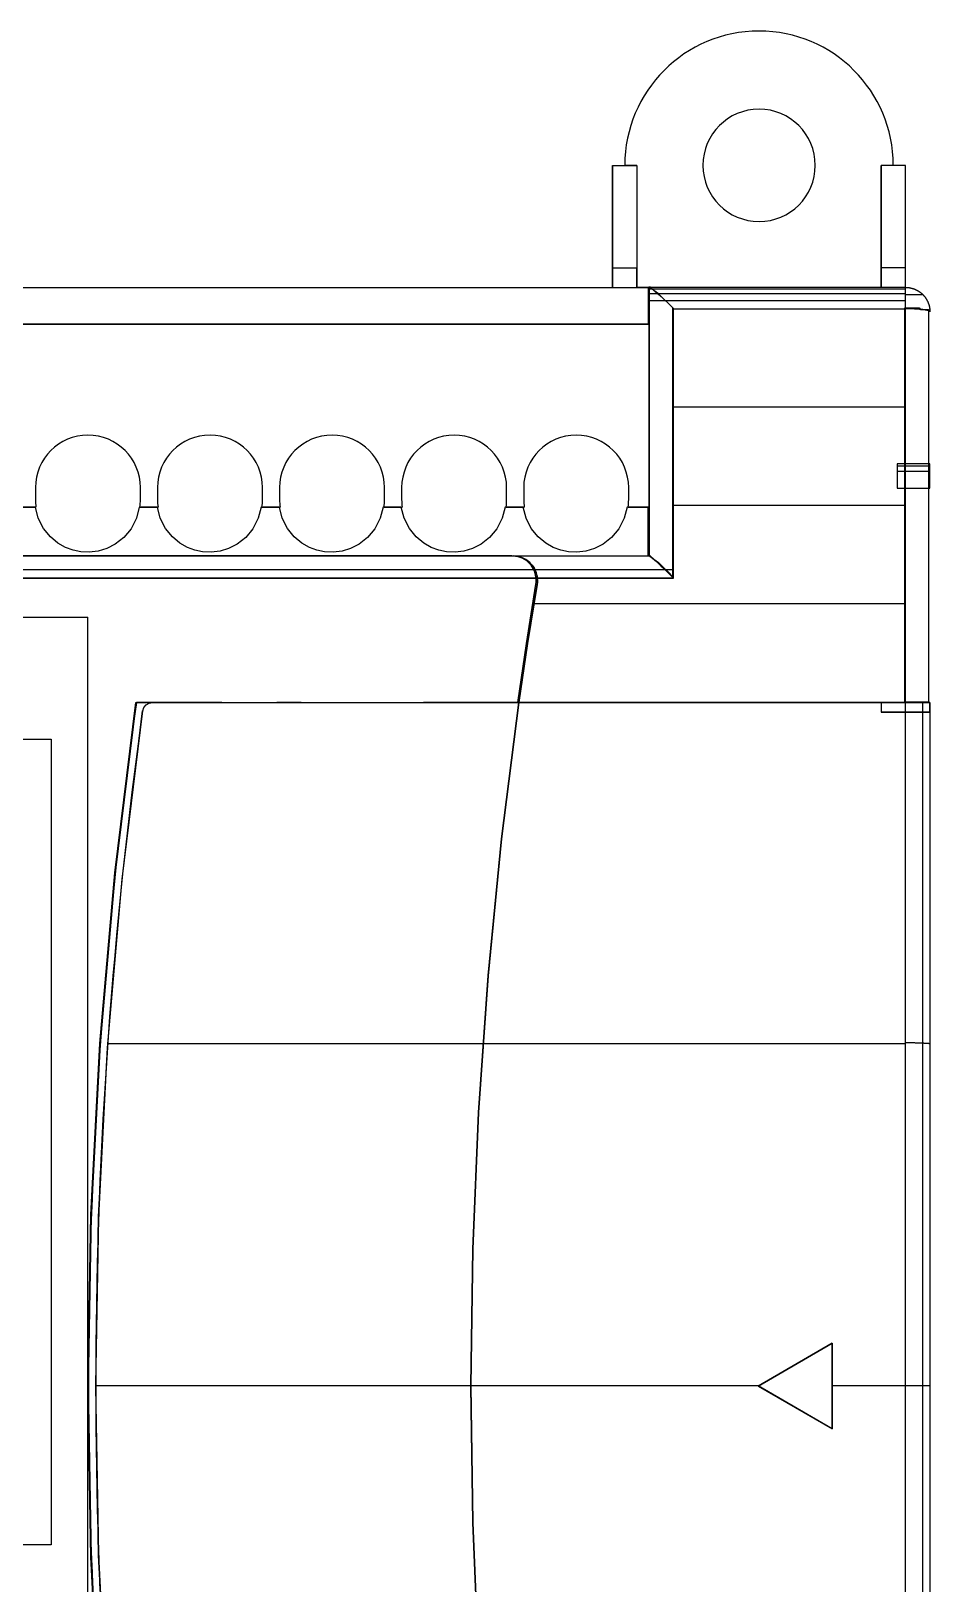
# Paper-space layout 'Sample Network Drawing - A1 Sheet' of a CAD drawing. Extents: x 49 to 806, y 22 to 564.
# Drawn here: x 723.86 to 727.54, y 243.47 to 249.83 of the extents above; entities that cross this region are included whole.
import ezdxf

# ---------------------------------------------------------------- set-up
doc = ezdxf.new("R2010")
doc.units = 0
doc.layers.add('N-EQPM', color=4, linetype='Continuous', lineweight=25)

psp = doc.layouts.new('Sample Network Drawing - A1 Sheet')

# ---------------------------------------------------------------- linework, layer by layer
at = {"layer": 'N-EQPM'}
for p, q in [((726.2428, 248.8561), (726.2428, 249.2761)), ((726.2428, 249.2761), (726.3428, 249.2761)), ((726.2428, 249.2761), (726.2428, 249.2761)), ((726.2428, 249.2761), (726.2428, 248.7761)), ((726.2428, 249.2761), (726.2428, 249.2761)), ((726.2428, 248.8561), (726.2428, 249.2761)), ((726.3428, 249.2761), (726.2928, 249.2761)), ((726.3428, 249.2761), (726.3428, 248.8561)), ((726.3428, 249.2761), (726.3428, 248.7761)), ((726.3428, 249.2761), (726.3428, 249.2761)), ((726.3428, 249.2761), (726.3428, 248.8561)), ((726.3428, 249.2761), (726.3428, 248.7761)), ((727.3428, 249.2761), (727.3428, 248.7761)), ((727.3428, 248.8561), (727.3428, 249.2761)), ((727.3428, 249.2761), (727.3428, 249.2761)), ((727.4428, 249.2761), (727.3428, 249.2761)), ((727.3428, 248.8561), (727.3428, 249.2761)), ((727.3428, 249.2761), (727.3428, 249.2761)), ((727.4428, 249.2761), (727.3428, 249.2761)), ((727.3928, 249.2761), (727.3428, 249.2761)), ((727.3928, 249.2761), (727.3428, 249.2761)), ((727.3428, 249.2761), (727.3428, 248.7761)), ((727.4428, 249.2761), (727.3928, 249.2761)), ((727.4428, 248.8561), (727.4428, 249.2761)), ((727.4428, 249.2761), (727.4428, 249.2761)), ((727.4428, 248.8561), (727.4428, 249.2761)), ((727.4428, 249.2761), (727.4428, 249.2761)), ((727.4428, 249.2761), (727.4428, 249.2761)), ((727.4428, 248.7761), (727.4428, 249.2761)), ((726.2428, 248.8561), (726.3428, 248.8561)), ((726.2428, 248.7761), (726.2428, 248.8561)), ((726.3428, 248.7761), (726.3428, 248.8561)), ((727.3428, 248.7761), (727.3428, 248.8561)), ((727.4428, 248.8561), (727.3428, 248.8561)), ((727.3428, 248.7761), (727.3428, 248.8561)), ((727.4428, 248.8561), (727.3428, 248.8561)), ((727.4428, 248.7761), (727.4428, 248.8561)), ((727.4428, 248.7761), (727.4428, 248.8561)), ((726.2428, 248.7761), (726.2428, 248.7761)), ((726.3428, 248.7761), (726.3428, 248.7761)), ((727.3428, 248.7761), (726.3428, 248.7761)), ((726.3928, 248.7761), (726.3928, 248.7761)), ((726.3928, 248.7761), (726.3928, 248.6261)), ((726.3928, 248.7761), (726.3928, 247.6761)), ((727.3428, 248.7761), (727.3428, 248.7761)), ((727.4428, 248.7761), (727.3428, 248.7761)), ((727.4428, 248.7761), (727.4428, 248.7761)), ((717.7928, 248.6261), (726.3928, 248.6261)), ((726.3928, 247.8761), (726.3928, 248.6261)), ((726.3928, 247.8761), (726.3928, 248.6261)), ((723.8788, 247.9561), (723.8788, 247.9061)), ((724.3088, 247.9061), (724.3088, 247.9561)), ((724.3788, 247.9561), (724.3788, 247.9061)), ((724.8088, 247.9061), (724.8088, 247.9561)), ((724.8788, 247.9561), (724.8788, 247.9061)), ((725.3088, 247.9061), (725.3088, 247.9561)), ((725.3788, 247.9561), (725.3788, 247.9061)), ((725.8088, 247.9061), (725.8088, 247.9561)), ((725.8788, 247.9561), (725.8788, 247.9061)), ((726.3088, 247.9061), (726.3088, 247.9561)), ((723.8067, 247.8761), (723.8809, 247.8761)), ((724.3067, 247.8761), (724.3809, 247.8761)), ((724.8067, 247.8761), (724.8809, 247.8761)), ((725.3067, 247.8761), (725.3809, 247.8761)), ((725.8067, 247.8761), (725.8809, 247.8761)), ((726.3067, 247.8761), (726.3928, 247.8761)), ((726.3928, 247.8761), (726.3928, 247.6761)), ((717.7928, 247.6761), (726.3928, 247.6761)), ((718.3166, 247.6761), (725.8349, 247.6761)), ((725.8349, 247.6761), (725.8349, 247.6761)), ((725.8349, 247.6761), (726.3932, 247.6761)), ((726.3928, 247.6761), (726.3928, 247.6761)), ((726.3928, 247.6761), (726.3928, 247.6761)), ((719.8928, 247.4261), (724.0928, 247.4261)), ((724.0928, 241.1261), (724.0928, 247.4261)), ((724.2928, 247.0761), (725.8592, 247.0761)), ((724.2928, 247.0761), (724.2928, 247.0761)), ((724.5428, 247.0761), (724.2928, 247.0761)), ((724.5428, 247.0761), (724.5428, 247.0761)), ((724.6428, 247.0761), (724.5428, 247.0761)), ((724.6428, 247.0761), (724.8678, 247.0761)), ((724.6428, 247.0761), (724.6428, 247.0761)), ((724.9678, 247.0761), (724.8678, 247.0761)), ((724.8678, 247.0761), (724.8678, 247.0761)), ((724.9678, 247.0761), (725.4678, 247.0761)), ((724.9678, 247.0761), (724.9678, 247.0761)), ((725.5678, 247.0761), (725.4678, 247.0761)), ((725.4678, 247.0761), (725.4678, 247.0761)), ((726.5178, 247.0761), (725.5678, 247.0761)), ((725.5678, 247.0761), (725.5678, 247.0761)), ((727.4428, 247.0761), (725.8592, 247.0761)), ((725.8592, 247.0761), (725.8592, 247.0761)), ((726.5178, 247.0761), (727.0428, 247.0761)), ((726.5178, 247.0761), (726.5178, 247.0761)), ((727.0428, 247.0761), (727.2428, 247.0761)), ((727.0428, 247.0761), (727.0428, 247.0761)), ((727.2428, 247.0761), (727.2428, 247.0761)), ((727.2428, 247.0761), (727.2928, 247.0761)), ((727.2928, 247.0761), (727.2928, 247.0761)), ((727.2928, 247.0761), (727.4928, 247.0761)), ((727.5428, 247.0761), (727.4928, 247.0761)), ((727.5428, 247.0761), (727.5428, 247.0761)), ((720.0428, 246.9261), (723.9428, 246.9261)), ((723.9428, 246.9261), (723.9428, 243.6261)), ((727.1428, 244.4511), (726.8397, 244.2761)), ((727.1428, 244.4511), (726.8397, 244.2761)), ((727.1428, 244.1011), (727.1428, 244.4511)), ((727.1428, 244.4511), (727.1428, 244.4511)), ((727.1428, 244.1011), (727.1428, 244.4511)), ((727.1428, 244.4511), (727.1428, 244.1011)), ((727.1428, 244.4511), (727.1428, 244.4511)), ((726.8397, 244.2761), (727.1428, 244.1011)), ((726.8397, 244.2761), (726.8397, 244.2761)), ((727.1428, 244.1011), (727.1428, 244.1011)), ((723.9428, 243.6261), (720.0428, 243.6261))]:
    psp.add_line(p, q, dxfattribs=at)
at = {"layer": 'N-EQPM', "flags": 128}
for points in [[(717.7972, 248.7764), (726.388, 248.7764), (726.388, 248.776), (726.388, 248.7757), (726.388, 248.7753), (726.388, 248.7741), (726.388, 248.7729), (726.388, 248.7717), (726.388, 248.7697), (726.388, 248.7677), (726.388, 248.7657), (726.388, 248.7629), (726.388, 248.7601), (726.388, 248.7573), (726.388, 248.7541), (726.388, 248.7505), (726.388, 248.747), (726.388, 248.743), (726.388, 248.739), (726.388, 248.7346), (726.388, 248.7302), (726.388, 248.7254), (726.388, 248.7207), (726.388, 248.7155), (726.388, 248.7103), (726.388, 248.7051), (726.388, 248.6995), (726.388, 248.694), (726.388, 248.688), (726.388, 248.6824), (726.388, 248.6764), (726.388, 248.6705), (726.388, 248.6641), (726.388, 248.6581), (726.388, 248.6517), (726.388, 248.6454), (726.388, 248.639), (726.388, 248.6326), (726.388, 248.6262), (717.7972, 248.6262)], [(717.7972, 248.7764), (726.388, 248.7764)], [(726.3941, 248.7697), (727.4422, 248.7697)], [(726.3941, 248.7511), (727.4422, 248.7511)], [(726.3941, 248.7229), (727.4422, 248.7229)], [(727.4428, 248.7469), (727.4437, 248.7469), (727.4447, 248.7469), (727.4456, 248.7469), (727.4466, 248.7469), (727.4475, 248.7469), (727.4485, 248.7469), (727.4494, 248.7469), (727.4504, 248.7469), (727.4513, 248.7469), (727.4522, 248.7469), (727.4532, 248.7469), (727.4541, 248.7469), (727.4551, 248.7469), (727.456, 248.7469), (727.4569, 248.7469), (727.4578, 248.7469), (727.4588, 248.7469), (727.4597, 248.7469), (727.4606, 248.7469), (727.4615, 248.7469), (727.4624, 248.7469), (727.4634, 248.7469), (727.4643, 248.7469), (727.4652, 248.7469), (727.466, 248.7469), (727.4669, 248.7469), (727.4678, 248.7469), (727.4687, 248.7469), (727.4696, 248.7469), (727.4705, 248.7469), (727.4713, 248.7469), (727.4722, 248.7469), (727.4731, 248.7469), (727.4739, 248.7469), (727.4748, 248.7469), (727.4756, 248.7469), (727.4765, 248.7469), (727.4773, 248.7469), (727.4781, 248.7469), (727.4789, 248.7469), (727.4797, 248.7469), (727.4805, 248.7469), (727.4813, 248.7469), (727.4821, 248.7469), (727.4829, 248.7469), (727.4837, 248.7469), (727.4845, 248.7469), (727.4852, 248.7469), (727.486, 248.7469), (727.4867, 248.7469), (727.4875, 248.7469), (727.4882, 248.7469), (727.4889, 248.7469), (727.4896, 248.7469), (727.4903, 248.7469), (727.491, 248.7469), (727.4917, 248.7469), (727.4924, 248.7469), (727.4931, 248.7469), (727.4937, 248.7469), (727.4944, 248.7469), (727.495, 248.7469), (727.4957, 248.7469), (727.4963, 248.7469), (727.4969, 248.7469), (727.4975, 248.7469), (727.4981, 248.7469), (727.4987, 248.7469), (727.4993, 248.7469), (727.4998, 248.7469), (727.5004, 248.7469), (727.5009, 248.7469), (727.5015, 248.7469), (727.502, 248.7469), (727.5025, 248.7469), (727.503, 248.7469), (727.5035, 248.7469), (727.504, 248.7469), (727.5044, 248.7469), (727.5049, 248.7469), (727.5053, 248.7469), (727.5058, 248.7469), (727.5062, 248.7469), (727.5066, 248.7469), (727.507, 248.7469), (727.5074, 248.7469), (727.5078, 248.7469), (727.5081, 248.7469), (727.5085, 248.7469), (727.5088, 248.7469), (727.5092, 248.7469), (727.5095, 248.7469), (727.5098, 248.7469), (727.5101, 248.7469), (727.5104, 248.7469), (727.5106, 248.7469), (727.5109, 248.7469), (727.5111, 248.7469), (727.5114, 248.7469), (727.5116, 248.7469), (727.5118, 248.7469), (727.512, 248.7469), (727.5122, 248.7469), (727.5123, 248.7469), (727.5125, 248.7469), (727.5127, 248.7469), (727.5128, 248.7469), (727.5129, 248.7469), (727.513, 248.7469), (727.5131, 248.7469), (727.5132, 248.7469), (727.5133, 248.7469), (727.5133, 248.7469), (727.5134, 248.7469), (727.5134, 248.7469), (727.5134, 248.7469), (727.5134, 248.7469)], [(717.7972, 248.6262), (726.388, 248.6262)], [(727.4419, 248.2862), (726.4929, 248.2862)], [(727.4079, 248.0451), (727.5427, 248.0451)], [(727.4079, 248.0233), (727.5427, 248.0233)], [(727.4079, 247.9535), (727.5427, 247.9535)], [(717.7972, 247.6765), (726.388, 247.6765), (726.388, 247.6769), (726.388, 247.6777), (726.388, 247.6785), (726.388, 247.6797), (726.388, 247.6813), (726.388, 247.6833), (726.388, 247.6853), (726.388, 247.6877), (726.388, 247.6901), (726.388, 247.6929), (726.388, 247.696), (726.388, 247.6996), (726.388, 247.7032), (726.388, 247.7068), (726.388, 247.7112), (726.388, 247.7156), (726.388, 247.72), (726.388, 247.7247), (726.388, 247.7299), (726.388, 247.7351), (726.388, 247.7403), (726.388, 247.7459), (726.388, 247.7518), (726.388, 247.7574), (726.388, 247.7638), (726.388, 247.7698), (726.388, 247.7765), (726.388, 247.7829), (726.388, 247.7897), (726.388, 247.7965), (726.388, 247.8032), (726.388, 247.8104), (726.388, 247.8176), (726.388, 247.8248), (726.388, 247.8319), (726.388, 247.8391), (726.388, 247.8467), (726.388, 247.8538), (726.388, 247.8614), (726.388, 247.869), (726.388, 247.8762), (726.3019, 247.8762), (726.2899, 247.8303), (726.268, 247.7873), (726.2381, 247.7514), (726.2039, 247.7243), (726.1688, 247.7064), (726.1337, 247.696), (726.0967, 247.6917), (726.062, 247.6933), (726.0305, 247.6996), (725.9999, 247.7108), (725.9688, 247.7283), (725.9377, 247.7538), (725.9098, 247.7881), (725.8883, 247.8303), (725.8767, 247.8762), (725.8026, 247.8762), (725.7907, 247.8303), (725.7688, 247.7873), (725.7389, 247.7514), (725.7042, 247.7243), (725.6691, 247.7064), (725.6341, 247.696), (725.5974, 247.6917), (725.5624, 247.6933), (725.5309, 247.6996), (725.5002, 247.7108), (725.4691, 247.7283), (725.4384, 247.7538), (725.4105, 247.7881), (725.389, 247.8303), (725.3771, 247.8762), (725.303, 247.8762), (725.2914, 247.8303), (725.2691, 247.7873), (725.2392, 247.7514), (725.2049, 247.7243), (725.1699, 247.7064), (725.1348, 247.696), (725.0978, 247.6917), (725.0631, 247.6933), (725.0316, 247.6996), (725.0009, 247.7108), (724.9698, 247.7283), (724.9388, 247.7538), (724.9109, 247.7881), (724.8894, 247.8303), (724.8778, 247.8762), (724.8037, 247.8762), (724.7917, 247.8303), (724.7698, 247.7873), (724.7399, 247.7514), (724.7053, 247.7243), (724.6702, 247.7064), (724.6351, 247.696), (724.5985, 247.6917), (724.5634, 247.6933), (724.5319, 247.6996), (724.5013, 247.7108), (724.4702, 247.7283), (724.4395, 247.7538), (724.4116, 247.7881), (724.3901, 247.8303), (724.3781, 247.8762), (724.304, 247.8762), (724.2925, 247.8303), (724.2702, 247.7873), (724.2403, 247.7514), (724.206, 247.7243), (724.1709, 247.7064), (724.1359, 247.696), (724.0988, 247.6917), (724.0642, 247.6933), (724.0327, 247.6996), (724.002, 247.7108), (723.9709, 247.7283), (723.9398, 247.7538), (723.9119, 247.7881), (723.8904, 247.8303), (723.8789, 247.8762), (723.8048, 247.8762)], [(727.4419, 247.8834), (726.4929, 247.8834)], [(717.7972, 247.6765), (726.388, 247.6765)], [(718.2208, 247.6208), (725.9302, 247.6208)], [(725.8353, 247.6208), (726.4924, 247.6208)], [(724.142, 242.8742), (724.1057, 243.5749), (724.0929, 244.2767), (724.1057, 244.978), (724.142, 245.6787), (724.2039, 246.3781), (724.2899, 247.0763), (725.8549, 247.0763), (725.89, 247.3182), (725.9288, 247.56), (725.93, 247.5685), (725.93, 247.577), (725.93, 247.5854), (718.2204, 247.5854)], [(718.2208, 247.5857), (725.9302, 247.5857)], [(727.4419, 247.48), (725.9212, 247.48)], [(724.1448, 242.8746), (724.1079, 243.5751), (724.0956, 244.2767), (724.1079, 244.9777), (724.1448, 245.6782), (724.2064, 246.3782), (724.2925, 247.0761), (724.2807, 246.992), (724.2694, 246.9074), (724.2582, 246.8233), (724.2479, 246.7387), (724.2371, 246.6541), (724.2274, 246.5695), (724.2177, 246.4849), (724.2084, 246.4002), (724.1997, 246.3156), (724.1915, 246.231), (724.1833, 246.1464), (724.1756, 246.0618), (724.1679, 245.9767), (724.1607, 245.892), (724.1541, 245.8069), (724.1479, 245.7223), (724.1418, 245.6372), (724.1366, 245.5525), (724.131, 245.4674), (724.1264, 245.3823), (724.1218, 245.2977), (724.1177, 245.2125), (724.1135, 245.1274), (724.1105, 245.0423), (724.1074, 244.9572), (724.1043, 244.872), (724.1023, 244.7869), (724.1002, 244.7018), (724.0987, 244.6167), (724.0971, 244.5315), (724.0966, 244.4464), (724.0956, 244.3613), (724.0956, 244.2767), (724.0956, 244.1915), (724.0966, 244.1064), (724.0971, 244.0213), (724.0987, 243.9361), (724.1002, 243.851), (724.1023, 243.7659), (724.1043, 243.6808), (724.1074, 243.5956), (724.1105, 243.5105), (724.1135, 243.4254)], [(724.1745, 242.8915), (724.1386, 243.5838), (724.1263, 244.2767), (724.1386, 244.969), (724.1745, 245.6613), (724.2345, 246.352), (724.3186, 247.0418), (724.3227, 247.0551), (724.3319, 247.0664), (724.3442, 247.0736), (724.3581, 247.0761), (725.8581, 247.0761), (725.7868, 246.5172), (725.7319, 245.9567), (725.6924, 245.3967), (725.6689, 244.8361), (725.6612, 244.2767), (725.6689, 243.7167), (725.6924, 243.1561)], [(725.6945, 243.1561), (725.6709, 243.7167), (725.6627, 244.2761), (725.6709, 244.8361), (725.6945, 245.3967), (725.7335, 245.9572), (725.7889, 246.5172), (725.8596, 247.0761), (727.4417, 247.0761), (727.4417, 246.9643), (727.4417, 246.8525), (727.4417, 246.7408), (727.4417, 246.629), (727.4417, 246.5172), (727.4417, 246.4054), (727.4417, 246.2931), (727.4417, 246.1813), (727.4417, 246.0695), (727.4417, 245.9572), (727.4417, 245.8454), (727.4417, 245.7336), (727.4417, 245.6213), (727.4417, 245.5095), (727.4417, 245.3972), (727.4417, 245.2854), (727.4417, 245.1731), (727.4417, 245.0613), (727.4417, 244.949), (727.4417, 244.8372), (727.4417, 244.7249), (727.4417, 244.6125), (727.4417, 244.5008), (727.4417, 244.3884), (727.4417, 244.2767), (727.4417, 244.1643), (727.4417, 244.052), (727.4417, 243.9402), (727.4417, 243.8279), (727.4417, 243.7156), (727.4417, 243.6038), (727.4417, 243.4915), (727.4417, 243.3797)], [(727.5427, 247.0761), (727.3429, 247.0761)], [(727.4428, 243.3797), (727.4428, 243.4915), (727.4428, 243.6038), (727.4428, 243.7156), (727.4428, 243.8279), (727.4428, 243.9402), (727.4428, 244.052), (727.4428, 244.1643), (727.4428, 244.2767), (727.4428, 244.3884), (727.4428, 244.5008), (727.4428, 244.6125), (727.4428, 244.7249), (727.4428, 244.8372), (727.4428, 244.949), (727.4428, 245.0613), (727.4428, 245.1731), (727.4428, 245.2854), (727.4428, 245.3972), (727.4428, 245.5095), (727.4428, 245.6213), (727.4428, 245.7336), (727.4428, 245.8454), (727.4428, 245.9572), (727.4428, 246.0695), (727.4428, 246.1813), (727.4428, 246.2931), (727.4428, 246.4054), (727.4428, 246.5172), (727.4428, 246.629), (727.4428, 246.7408), (727.4428, 246.8525), (727.4428, 246.9643), (727.4428, 247.0761), (727.4684, 247.0761), (727.4925, 247.0761), (727.5131, 247.0761), (727.529, 247.0761), (727.5392, 247.0761), (727.5423, 247.0761), (727.5423, 246.9643), (727.5423, 246.8525), (727.5423, 246.7408), (727.5423, 246.629), (727.5423, 246.5172), (727.5423, 246.4054), (727.5423, 246.2931), (727.5423, 246.1813), (727.5423, 246.0695), (727.5423, 245.9572), (727.5423, 245.8454), (727.5423, 245.7336), (727.5423, 245.6213), (727.5423, 245.5095), (727.5423, 245.3972), (727.5423, 245.2854), (727.5423, 245.1731), (727.5423, 245.0613), (727.5423, 244.949), (727.5423, 244.8372), (727.5423, 244.7249), (727.5423, 244.6125), (727.5423, 244.5008), (727.5423, 244.3884), (727.5423, 244.2767), (727.5423, 244.1643), (727.5423, 244.052), (727.5423, 243.9402), (727.5423, 243.8279), (727.5423, 243.7156), (727.5423, 243.6038), (727.5423, 243.4915), (727.5423, 243.3797)], [(727.5131, 243.3797), (727.5131, 243.4915), (727.5131, 243.6038), (727.5131, 243.7156), (727.5131, 243.8279), (727.5131, 243.9402), (727.5131, 244.052), (727.5131, 244.1643), (727.5131, 244.2767), (727.5131, 244.3884), (727.5131, 244.5008), (727.5131, 244.6125), (727.5131, 244.7249), (727.5131, 244.8372), (727.5131, 244.949), (727.5131, 245.0613), (727.5131, 245.1731), (727.5131, 245.2854), (727.5131, 245.3972), (727.5131, 245.5095), (727.5131, 245.6213), (727.5131, 245.7336), (727.5131, 245.8454), (727.5131, 245.9572), (727.5131, 246.0695), (727.5131, 246.1813), (727.5131, 246.2931), (727.5131, 246.4054), (727.5131, 246.5172), (727.5131, 246.629), (727.5131, 246.7408), (727.5131, 246.8525), (727.5131, 246.9643), (727.5131, 247.0761)], [(724.1736, 242.8919), (724.1377, 243.5837), (724.1255, 244.2766), (724.1377, 244.969), (724.1736, 245.6609), (724.2334, 246.3523), (724.3175, 247.0417), (724.3063, 246.9586), (724.2952, 246.875), (724.2845, 246.792), (724.2739, 246.7084), (724.2638, 246.6248), (724.2542, 246.5412), (724.245, 246.4577), (724.2359, 246.3741), (724.2273, 246.2905), (724.2192, 246.2069), (724.2111, 246.1234), (724.2035, 246.0393), (724.1964, 245.9557), (724.1893, 245.8721), (724.1827, 245.7881), (724.1767, 245.7045), (724.1711, 245.6204), (724.1655, 245.5363), (724.1605, 245.4528), (724.1554, 245.3687), (724.1508, 245.2846), (724.1468, 245.201), (724.1432, 245.1169), (724.1402, 245.0329), (724.1372, 244.9488), (724.1341, 244.8647), (724.1321, 244.7806), (724.1301, 244.6965), (724.1285, 244.6125), (724.127, 244.5284), (724.1265, 244.4443), (724.126, 244.3602), (724.1255, 244.2766), (724.126, 244.1926), (724.1265, 244.1085), (724.127, 244.0244), (724.1285, 243.9403), (724.1301, 243.8562), (724.1321, 243.7722), (724.1341, 243.6881), (724.1372, 243.604), (724.1402, 243.5199), (724.1432, 243.4358)], [(727.5427, 247.0361), (727.3429, 247.0361)], [(725.8581, 245.6772), (724.1755, 245.6772)], [(727.4417, 245.6772), (725.6602, 245.6772)], [(727.5423, 245.6772), (727.5423, 245.6777), (727.5418, 245.6777), (727.5413, 245.6782), (727.5407, 245.6782), (727.5402, 245.6782), (727.5397, 245.6782), (727.5392, 245.6782), (727.5382, 245.6787), (727.5377, 245.6787), (727.5366, 245.6787), (727.5356, 245.6787), (727.5346, 245.6787), (727.5336, 245.6792), (727.5325, 245.6792), (727.531, 245.6792), (727.53, 245.6792), (727.5284, 245.6792), (727.5274, 245.6797), (727.5259, 245.6797), (727.5243, 245.6797), (727.5228, 245.6797), (727.5213, 245.6797), (727.5197, 245.6797), (727.5177, 245.6802), (727.5161, 245.6802), (727.5141, 245.6802), (727.512, 245.6802), (727.5105, 245.6802), (727.5084, 245.6802), (727.5064, 245.6802), (727.5043, 245.6808), (727.5023, 245.6808), (727.5002, 245.6808), (727.4977, 245.6808), (727.4956, 245.6808), (727.4931, 245.6808), (727.491, 245.6808), (727.4884, 245.6808), (727.4864, 245.6808), (727.4838, 245.6808), (727.4813, 245.6813), (727.4792, 245.6813), (727.4766, 245.6813), (727.4741, 245.6813), (727.4715, 245.6813), (727.469, 245.6813), (727.4664, 245.6813), (727.4638, 245.6813), (727.4613, 245.6813), (727.4587, 245.6813), (727.4556, 245.6813), (727.4531, 245.6813), (727.4505, 245.6813), (727.4479, 245.6813), (727.4454, 245.6813), (727.4428, 245.6813)], [(725.8581, 244.2767), (724.1263, 244.2767)], [(726.8391, 244.2767), (725.6602, 244.2767)], [(727.4417, 244.2767), (727.1417, 244.2767)], [(727.5423, 244.2767), (727.5418, 244.2767), (727.5407, 244.2767), (727.5397, 244.2767), (727.5382, 244.2767), (727.5361, 244.2767), (727.5336, 244.2767), (727.531, 244.2767), (727.5279, 244.2767), (727.5248, 244.2767), (727.5213, 244.2767), (727.5172, 244.2767), (727.5131, 244.2767), (727.509, 244.2767), (727.5043, 244.2767), (727.4992, 244.2767), (727.4941, 244.2767), (727.489, 244.2767), (727.4838, 244.2767), (727.4782, 244.2767), (727.4725, 244.2767), (727.4664, 244.2767), (727.4607, 244.2767), (727.4546, 244.2767), (727.4484, 244.2767), (727.4428, 244.2767)]]:
    psp.add_lwpolyline(points, dxfattribs=at)
for points in [[(726.3918, 248.7765), (726.3918, 248.4118), (726.3918, 248.0471), (726.3918, 247.6823), (726.3984, 247.6758), (726.4114, 247.6628), (726.4309, 247.6498), (726.4505, 247.6302), (726.47, 247.6107), (726.4895, 247.5912), (726.4895, 247.9559), (726.4895, 248.3271), (726.4895, 248.6918), (726.47, 248.7114), (726.4505, 248.7309), (726.4309, 248.7504), (726.4114, 248.7635), (726.3984, 248.7765)], [(727.4422, 248.7761), (726.3941, 248.7761), (726.3972, 248.775), (726.4021, 248.7718), (726.4084, 248.7671), (726.4158, 248.761), (726.433, 248.746), (726.4523, 248.7282), (726.4727, 248.7087), (726.4933, 248.6886), (727.4422, 248.6886), (727.4422, 248.6904), (727.4422, 248.6922), (727.4422, 248.6941), (727.4422, 248.6959), (727.4422, 248.6977), (727.4422, 248.6995), (727.4422, 248.7013), (727.4422, 248.7031), (727.4422, 248.7049), (727.4422, 248.7067), (727.4422, 248.7084), (727.4422, 248.7102), (727.4422, 248.7119), (727.4422, 248.7136), (727.4422, 248.7153), (727.4422, 248.717), (727.4422, 248.7187), (727.4422, 248.7204), (727.4422, 248.722), (727.4422, 248.7237), (727.4422, 248.7253), (727.4422, 248.7269), (727.4422, 248.7285), (727.4422, 248.7301), (727.4422, 248.7316), (727.4422, 248.7332), (727.4422, 248.7347), (727.4422, 248.7362), (727.4422, 248.7376), (727.4422, 248.7391), (727.4422, 248.7405), (727.4422, 248.7419), (727.4422, 248.7433), (727.4422, 248.7447), (727.4422, 248.746), (727.4422, 248.7473), (727.4422, 248.7486), (727.4422, 248.7499), (727.4422, 248.7511), (727.4422, 248.7523), (727.4422, 248.7535), (727.4422, 248.7547), (727.4422, 248.7558), (727.4422, 248.7569), (727.4422, 248.758), (727.4422, 248.7591), (727.4422, 248.7601), (727.4422, 248.7611), (727.4422, 248.762), (727.4422, 248.763), (727.4422, 248.7639), (727.4422, 248.7648), (727.4422, 248.7656), (727.4422, 248.7664), (727.4422, 248.7672), (727.4422, 248.768), (727.4422, 248.7687), (727.4422, 248.7694), (727.4422, 248.77), (727.4422, 248.7706), (727.4422, 248.7712), (727.4422, 248.7718), (727.4422, 248.7723), (727.4422, 248.7728), (727.4422, 248.7733), (727.4422, 248.7737), (727.4422, 248.7741), (727.4422, 248.7744), (727.4422, 248.7748), (727.4422, 248.7751), (727.4422, 248.7753), (727.4422, 248.7756), (727.4422, 248.7758), (727.4422, 248.7759), (727.4422, 248.776), (727.4422, 248.7761)], [(727.4428, 248.6886), (727.4428, 248.6897), (727.4428, 248.6908), (727.4428, 248.6919), (727.4428, 248.693), (727.4428, 248.6941), (727.4428, 248.6952), (727.4428, 248.6964), (727.4428, 248.6975), (727.4428, 248.6986), (727.4428, 248.6997), (727.4428, 248.7008), (727.4428, 248.7019), (727.4428, 248.703), (727.4428, 248.704), (727.4428, 248.7051), (727.4428, 248.7062), (727.4428, 248.7073), (727.4428, 248.7083), (727.4428, 248.7094), (727.4428, 248.7105), (727.4428, 248.7115), (727.4428, 248.7126), (727.4428, 248.7136), (727.4428, 248.7147), (727.4428, 248.7157), (727.4428, 248.7168), (727.4428, 248.7178), (727.4428, 248.7188), (727.4428, 248.7198), (727.4428, 248.7208), (727.4428, 248.7219), (727.4428, 248.7229), (727.4428, 248.7238), (727.4428, 248.7248), (727.4428, 248.7258), (727.4428, 248.7268), (727.4428, 248.7278), (727.4428, 248.7287), (727.4428, 248.7297), (727.4428, 248.7306), (727.4428, 248.7316), (727.4428, 248.7325), (727.4428, 248.7335), (727.4428, 248.7344), (727.4428, 248.7353), (727.4428, 248.7362), (727.4428, 248.7371), (727.4428, 248.738), (727.4428, 248.7389), (727.4428, 248.7397), (727.4428, 248.7406), (727.4428, 248.7415), (727.4428, 248.7423), (727.4428, 248.7432), (727.4428, 248.744), (727.4428, 248.7448), (727.4428, 248.7456), (727.4428, 248.7465), (727.4428, 248.7473), (727.4428, 248.748), (727.4428, 248.7488), (727.4428, 248.7496), (727.4428, 248.7504), (727.4428, 248.7511), (727.4428, 248.7519), (727.4428, 248.7526), (727.4428, 248.7533), (727.4428, 248.754), (727.4428, 248.7547), (727.4428, 248.7554), (727.4428, 248.7561), (727.4428, 248.7568), (727.4428, 248.7574), (727.4428, 248.7581), (727.4428, 248.7587), (727.4428, 248.7594), (727.4428, 248.76), (727.4428, 248.7606), (727.4428, 248.7612), (727.4428, 248.7618), (727.4428, 248.7624), (727.4428, 248.7629), (727.4428, 248.7635), (727.4428, 248.764), (727.4428, 248.7646), (727.4428, 248.7651), (727.4428, 248.7656), (727.4428, 248.7661), (727.4428, 248.7666), (727.4428, 248.7671), (727.4428, 248.7675), (727.4428, 248.768), (727.4428, 248.7684), (727.4428, 248.7688), (727.4428, 248.7693), (727.4428, 248.7697), (727.4428, 248.7701), (727.4428, 248.7704), (727.4428, 248.7708), (727.4428, 248.7712), (727.4428, 248.7715), (727.4428, 248.7719), (727.4428, 248.7722), (727.4428, 248.7725), (727.4428, 248.7728), (727.4428, 248.7731), (727.4428, 248.7733), (727.4428, 248.7736), (727.4428, 248.7738), (727.4428, 248.7741), (727.4428, 248.7743), (727.4428, 248.7745), (727.4428, 248.7747), (727.4428, 248.7749), (727.4428, 248.7751), (727.4428, 248.7752), (727.4428, 248.7754), (727.4428, 248.7755), (727.4428, 248.7756), (727.4428, 248.7757), (727.4428, 248.7758), (727.4428, 248.7759), (727.4428, 248.776), (727.4428, 248.776), (727.4428, 248.7761), (727.4428, 248.7761), (727.4428, 248.7761), (727.4439, 248.7761), (727.445, 248.7761), (727.4462, 248.7761), (727.4473, 248.776), (727.4484, 248.776), (727.4496, 248.7759), (727.4507, 248.7758), (727.4518, 248.7757), (727.4529, 248.7756), (727.4541, 248.7755), (727.4552, 248.7754), (727.4563, 248.7752), (727.4574, 248.7751), (727.4585, 248.7749), (727.4596, 248.7747), (727.4608, 248.7745), (727.4619, 248.7743), (727.463, 248.7741), (727.4641, 248.7738), (727.4652, 248.7736), (727.4663, 248.7733), (727.4674, 248.7731), (727.4685, 248.7728), (727.4695, 248.7725), (727.4706, 248.7722), (727.4717, 248.7719), (727.4728, 248.7715), (727.4739, 248.7712), (727.475, 248.7708), (727.476, 248.7704), (727.4771, 248.7701), (727.4781, 248.7697), (727.4792, 248.7693), (727.4802, 248.7688), (727.4813, 248.7684), (727.4823, 248.768), (727.4834, 248.7675), (727.4844, 248.7671), (727.4854, 248.7666), (727.4864, 248.7661), (727.4874, 248.7656), (727.4884, 248.7651), (727.4894, 248.7646), (727.4904, 248.764), (727.4914, 248.7635), (727.4924, 248.7629), (727.4934, 248.7624), (727.4944, 248.7618), (727.4953, 248.7612), (727.4963, 248.7606), (727.4972, 248.76), (727.4982, 248.7594), (727.4991, 248.7587), (727.5, 248.7581), (727.501, 248.7574), (727.5019, 248.7568), (727.5028, 248.7561), (727.5037, 248.7554), (727.5046, 248.7547), (727.5054, 248.754), (727.5063, 248.7533), (727.5072, 248.7526), (727.508, 248.7519), (727.5089, 248.7511), (727.5097, 248.7504), (727.5106, 248.7496), (727.5114, 248.7488), (727.5122, 248.748), (727.513, 248.7473), (727.5138, 248.7465), (727.5146, 248.7456), (727.5154, 248.7448), (727.5162, 248.744), (727.5169, 248.7432), (727.5177, 248.7423), (727.5184, 248.7415), (727.5191, 248.7406), (727.5199, 248.7397), (727.5206, 248.7389), (727.5213, 248.738), (727.522, 248.7371), (727.5227, 248.7362), (727.5233, 248.7353), (727.524, 248.7344), (727.5247, 248.7334), (727.5253, 248.7325), (727.5259, 248.7316), (727.5265, 248.7306), (727.5271, 248.7297), (727.5278, 248.7287), (727.5283, 248.7278), (727.5289, 248.7268), (727.5295, 248.7258), (727.53, 248.7248), (727.5306, 248.7238), (727.5311, 248.7228), (727.5316, 248.7219), (727.5321, 248.7208), (727.5326, 248.7198), (727.5331, 248.7188), (727.5336, 248.7178), (727.5341, 248.7167), (727.5345, 248.7157), (727.535, 248.7147), (727.5354, 248.7136), (727.5358, 248.7126), (727.5362, 248.7115), (727.5366, 248.7105), (727.537, 248.7094), (727.5374, 248.7083), (727.5377, 248.7073), (727.5381, 248.7062), (727.5384, 248.7051), (727.5387, 248.704), (727.539, 248.7029), (727.5393, 248.7019), (727.5396, 248.7008), (727.5399, 248.6997), (727.5401, 248.6986), (727.5404, 248.6975), (727.5406, 248.6963), (727.5408, 248.6952), (727.541, 248.6941), (727.5413, 248.693), (727.5414, 248.6919), (727.5416, 248.6908), (727.5418, 248.6897), (727.5419, 248.6885), (727.542, 248.6874), (727.5422, 248.6863), (727.5423, 248.6852), (727.5424, 248.6841), (727.5425, 248.6829), (727.5425, 248.6818), (727.5426, 248.6807), (727.5426, 248.6795), (727.5427, 248.6784), (727.5427, 248.6773), (727.5427, 248.6761), (727.5427, 248.6762), (727.5427, 248.6763), (727.5427, 248.6764), (727.5426, 248.6765), (727.5426, 248.6766), (727.5426, 248.6767), (727.5426, 248.6767), (727.5425, 248.6768), (727.5425, 248.6769), (727.5425, 248.677), (727.5424, 248.6771), (727.5423, 248.6771), (727.5423, 248.6772), (727.5422, 248.6773), (727.5422, 248.6774), (727.5421, 248.6775), (727.542, 248.6776), (727.5419, 248.6776), (727.5419, 248.6777), (727.5418, 248.6778), (727.5417, 248.6779), (727.5416, 248.678), (727.5415, 248.6781), (727.5414, 248.6781), (727.5413, 248.6782), (727.5412, 248.6783), (727.541, 248.6784), (727.5409, 248.6785), (727.5408, 248.6786), (727.5407, 248.6786), (727.5405, 248.6787), (727.5404, 248.6788), (727.5402, 248.6789), (727.5401, 248.679), (727.5399, 248.679), (727.5398, 248.6791), (727.5396, 248.6792), (727.5395, 248.6793), (727.5393, 248.6794), (727.5391, 248.6794), (727.5389, 248.6795), (727.5387, 248.6796), (727.5385, 248.6797), (727.5384, 248.6798), (727.5382, 248.6798), (727.538, 248.6799), (727.5378, 248.68), (727.5375, 248.6801), (727.5373, 248.6801), (727.5371, 248.6802), (727.5369, 248.6803), (727.5367, 248.6804), (727.5364, 248.6805), (727.5362, 248.6806), (727.536, 248.6806), (727.5357, 248.6807), (727.5355, 248.6808), (727.5352, 248.6809), (727.535, 248.6809), (727.5347, 248.681), (727.5344, 248.6811), (727.5341, 248.6812), (727.5339, 248.6812), (727.5336, 248.6813), (727.5333, 248.6814), (727.533, 248.6815), (727.5328, 248.6815), (727.5325, 248.6816), (727.5321, 248.6817), (727.5319, 248.6818), (727.5315, 248.6818), (727.5312, 248.6819), (727.5309, 248.682), (727.5306, 248.6821), (727.5303, 248.6821), (727.53, 248.6822), (727.5296, 248.6823), (727.5293, 248.6823), (727.529, 248.6824), (727.5286, 248.6825), (727.5283, 248.6826), (727.5279, 248.6826), (727.5276, 248.6827), (727.5272, 248.6828), (727.5269, 248.6828), (727.5265, 248.6829), (727.5261, 248.683), (727.5258, 248.6831), (727.5254, 248.6831), (727.525, 248.6832), (727.5246, 248.6833), (727.5242, 248.6833), (727.5238, 248.6834), (727.5234, 248.6835), (727.523, 248.6835), (727.5226, 248.6836), (727.5222, 248.6837), (727.5218, 248.6837), (727.5214, 248.6838), (727.521, 248.6839), (727.5206, 248.6839), (727.5202, 248.684), (727.5197, 248.6841), (727.5193, 248.6841), (727.5189, 248.6842), (727.5184, 248.6843), (727.518, 248.6843), (727.5176, 248.6844), (727.5171, 248.6844), (727.5167, 248.6845), (727.5162, 248.6846), (727.5158, 248.6846), (727.5153, 248.6847), (727.5148, 248.6847), (727.5144, 248.6848), (727.5139, 248.6849), (727.5134, 248.6849), (727.513, 248.685), (727.5125, 248.685), (727.512, 248.6851), (727.5115, 248.6851), (727.511, 248.6852), (727.5105, 248.6853), (727.51, 248.6853), (727.5095, 248.6854), (727.509, 248.6854), (727.5085, 248.6855), (727.508, 248.6856), (727.5075, 248.6856), (727.507, 248.6856), (727.5065, 248.6857), (727.506, 248.6858), (727.5054, 248.6858), (727.5049, 248.6859), (727.5044, 248.6859), (727.5039, 248.686), (727.5033, 248.686), (727.5028, 248.6861), (727.5023, 248.6861), (727.5017, 248.6862), (727.5012, 248.6862), (727.5006, 248.6863), (727.5001, 248.6863), (727.4995, 248.6864), (727.499, 248.6864), (727.4984, 248.6865), (727.4979, 248.6865), (727.4973, 248.6865), (727.4967, 248.6866), (727.4962, 248.6866), (727.4956, 248.6867), (727.495, 248.6867), (727.4945, 248.6868), (727.4939, 248.6868), (727.4933, 248.6869), (727.4927, 248.6869), (727.4921, 248.6869), (727.4916, 248.687), (727.491, 248.687), (727.4904, 248.6871), (727.4898, 248.6871), (727.4892, 248.6871), (727.4886, 248.6872), (727.488, 248.6872), (727.4874, 248.6873), (727.4868, 248.6873), (727.4862, 248.6873), (727.4856, 248.6874), (727.485, 248.6874), (727.4844, 248.6874), (727.4838, 248.6875), (727.4832, 248.6875), (727.4826, 248.6875), (727.4819, 248.6876), (727.4813, 248.6876), (727.4807, 248.6876), (727.4801, 248.6877), (727.4795, 248.6877), (727.4788, 248.6877), (727.4782, 248.6878), (727.4776, 248.6878), (727.4769, 248.6878), (727.4763, 248.6878), (727.4757, 248.6879), (727.4751, 248.6879), (727.4744, 248.6879), (727.4738, 248.688), (727.4732, 248.688), (727.4725, 248.688), (727.4719, 248.688), (727.4712, 248.688), (727.4706, 248.6881), (727.4699, 248.6881), (727.4693, 248.6881), (727.4686, 248.6881), (727.468, 248.6882), (727.4673, 248.6882), (727.4667, 248.6882), (727.466, 248.6882), (727.4654, 248.6882), (727.4647, 248.6882), (727.4641, 248.6883), (727.4634, 248.6883), (727.4628, 248.6883), (727.4621, 248.6883), (727.4615, 248.6883), (727.4608, 248.6884), (727.4601, 248.6884), (727.4595, 248.6884), (727.4588, 248.6884), (727.4582, 248.6884), (727.4575, 248.6884), (727.4568, 248.6884), (727.4562, 248.6884), (727.4555, 248.6884), (727.4548, 248.6885), (727.4542, 248.6885), (727.4535, 248.6885), (727.4528, 248.6885), (727.4522, 248.6885), (727.4515, 248.6885), (727.4508, 248.6885), (727.4502, 248.6885), (727.4495, 248.6885), (727.4488, 248.6885), (727.4482, 248.6885), (727.4475, 248.6885), (727.4468, 248.6885), (727.4461, 248.6886), (727.4455, 248.6886), (727.4448, 248.6886), (727.4441, 248.6886), (727.4435, 248.6886)], [(725.9343, 247.5599), (725.9354, 247.5683), (725.9357, 247.577), (725.9352, 247.5856), (726.4929, 247.5856), (726.4929, 247.647), (726.4929, 247.7083), (726.4929, 247.7697), (726.4929, 247.831), (726.4929, 247.8922), (726.4929, 247.9537), (726.4929, 248.0149), (726.4929, 248.0762), (726.4929, 248.1375), (726.4929, 248.1988), (726.4929, 248.26), (726.4929, 248.3213), (726.4929, 248.3826), (726.4929, 248.4437), (726.4929, 248.505), (726.4929, 248.5661), (726.4929, 248.6274), (726.4929, 248.6885), (727.4419, 248.6885), (727.4419, 248.629), (727.4419, 248.5694), (727.4419, 248.5099), (727.4419, 248.4502), (727.4419, 248.3906), (727.4419, 248.3309), (727.4419, 248.2713), (727.4419, 248.2116), (727.4419, 248.152), (727.4419, 248.0923), (727.4419, 248.0327), (727.4419, 247.9729), (727.4419, 247.9132), (727.4419, 247.8536), (727.4419, 247.7937), (727.4419, 247.7339), (727.4419, 247.6743), (727.4419, 247.6145), (727.4419, 247.5547), (727.4419, 247.4949), (727.4419, 247.4352), (727.4419, 247.3754), (727.4419, 247.3156), (727.4419, 247.2557), (727.4419, 247.1959), (727.4419, 247.1361), (727.4419, 247.0763), (725.8599, 247.0763), (725.8956, 247.3181)], [(727.4395, 247.0767), (727.4395, 247.4804), (727.4395, 247.8842), (727.4395, 248.288), (727.4395, 248.6918), (727.4526, 248.6918), (727.4656, 248.6918), (727.4721, 248.6918), (727.4851, 248.6918), (727.4982, 248.6918), (727.5047, 248.6853), (727.5112, 248.6853), (727.5242, 248.6853), (727.5307, 248.6853), (727.5372, 248.6853), (727.5372, 248.6788), (727.5372, 248.2815), (727.5372, 247.8777), (727.5372, 247.4804), (727.5372, 247.0767), (727.5177, 247.0767), (727.4982, 247.0767), (727.4721, 247.0767)], [(727.5427, 248.0535), (727.4079, 248.0535), (727.4079, 248.0535), (727.4079, 248.0534), (727.4079, 248.0534), (727.4079, 248.0533), (727.4079, 248.0533), (727.4079, 248.0532), (727.4079, 248.0532), (727.4079, 248.0531), (727.4079, 248.053), (727.4079, 248.053), (727.4079, 248.0529), (727.4079, 248.0528), (727.4079, 248.0527), (727.4079, 248.0526), (727.4079, 248.0525), (727.4079, 248.0523), (727.4079, 248.0522), (727.4079, 248.0521), (727.4079, 248.0519), (727.4079, 248.0518), (727.4079, 248.0516), (727.4079, 248.0515), (727.4079, 248.0513), (727.4079, 248.0511), (727.4079, 248.051), (727.4079, 248.0508), (727.4079, 248.0506), (727.4079, 248.0504), (727.4079, 248.0502), (727.4079, 248.05), (727.4079, 248.0498), (727.4079, 248.0496), (727.4079, 248.0493), (727.4079, 248.0491), (727.4079, 248.0489), (727.4079, 248.0486), (727.4079, 248.0484), (727.4079, 248.0481), (727.4079, 248.0478), (727.4079, 248.0476), (727.4079, 248.0473), (727.4079, 248.047), (727.4079, 248.0467), (727.4079, 248.0464), (727.4079, 248.0461), (727.4079, 248.0458), (727.4079, 248.0455), (727.4079, 248.0452), (727.4079, 248.0449), (727.4079, 248.0446), (727.4079, 248.0442), (727.4079, 248.0439), (727.4079, 248.0435), (727.4079, 248.0432), (727.4079, 248.0428), (727.4079, 248.0425), (727.4079, 248.0421), (727.4079, 248.0417), (727.4079, 248.0413), (727.4079, 248.041), (727.4079, 248.0406), (727.4079, 248.0402), (727.4079, 248.0398), (727.4079, 248.0394), (727.4079, 248.0389), (727.4079, 248.0385), (727.4079, 248.0381), (727.4079, 248.0377), (727.4079, 248.0372), (727.4079, 248.0368), (727.4079, 248.0364), (727.4079, 248.0359), (727.4079, 248.0355), (727.4079, 248.035), (727.4079, 248.0345), (727.4079, 248.0341), (727.4079, 248.0336), (727.4079, 248.0331), (727.4079, 248.0326), (727.4079, 248.0321), (727.4079, 248.0316), (727.4079, 248.0311), (727.4079, 248.0306), (727.4079, 248.0301), (727.4079, 248.0296), (727.4079, 248.0291), (727.4079, 248.0285), (727.4079, 248.028), (727.4079, 248.0275), (727.4079, 248.0269), (727.4079, 248.0264), (727.4079, 248.0258), (727.4079, 248.0253), (727.4079, 248.0247), (727.4079, 248.0241), (727.4079, 248.0236), (727.4079, 248.023), (727.4079, 248.0224), (727.4079, 248.0218), (727.4079, 248.0213), (727.4079, 248.0207), (727.4079, 248.0201), (727.4079, 248.0195), (727.4079, 248.0189), (727.4079, 248.0183), (727.4079, 248.0176), (727.4079, 248.017), (727.4079, 248.0164), (727.4079, 248.0158), (727.4079, 248.0152), (727.4079, 248.0145), (727.4079, 248.0139), (727.4079, 248.0133), (727.4079, 248.0126), (727.4079, 248.012), (727.4079, 248.0113), (727.4079, 248.0107), (727.4079, 248.01), (727.4079, 248.0093), (727.4079, 248.0087), (727.4079, 248.008), (727.4079, 248.0073), (727.4079, 248.0067), (727.4079, 248.006), (727.4079, 248.0053), (727.4079, 248.0046), (727.4079, 248.0039), (727.4079, 248.0032), (727.4079, 248.0025), (727.4079, 248.0018), (727.4079, 248.0011), (727.4079, 248.0004), (727.4079, 247.9997), (727.4079, 247.999), (727.4079, 247.9983), (727.4079, 247.9976), (727.4079, 247.9968), (727.4079, 247.9961), (727.4079, 247.9954), (727.4079, 247.9947), (727.4079, 247.9939), (727.4079, 247.9932), (727.4079, 247.9925), (727.4079, 247.9917), (727.4079, 247.991), (727.4079, 247.9903), (727.4079, 247.9895), (727.4079, 247.9888), (727.4079, 247.988), (727.4079, 247.9873), (727.4079, 247.9865), (727.4079, 247.9857), (727.4079, 247.985), (727.4079, 247.9842), (727.4079, 247.9835), (727.4079, 247.9827), (727.4079, 247.9819), (727.4079, 247.9812), (727.4079, 247.9804), (727.4079, 247.9796), (727.4079, 247.9789), (727.4079, 247.9781), (727.4079, 247.9773), (727.4079, 247.9765), (727.4079, 247.9757), (727.4079, 247.975), (727.4079, 247.9742), (727.4079, 247.9734), (727.4079, 247.9726), (727.4079, 247.9718), (727.4079, 247.971), (727.4079, 247.9703), (727.4079, 247.9695), (727.4079, 247.9687), (727.4079, 247.9679), (727.4079, 247.9671), (727.4079, 247.9663), (727.4079, 247.9655), (727.4079, 247.9647), (727.4079, 247.9639), (727.4079, 247.9631), (727.4079, 247.9623), (727.4079, 247.9615), (727.4079, 247.9607), (727.4079, 247.9599), (727.4079, 247.9591), (727.4079, 247.9583), (727.4079, 247.9575), (727.4079, 247.9567), (727.4079, 247.9559), (727.4079, 247.9551), (727.4079, 247.9543), (727.4079, 247.9535), (727.5427, 247.9535), (727.5427, 247.9543), (727.5427, 247.9551), (727.5427, 247.9559), (727.5427, 247.9567), (727.5427, 247.9575), (727.5427, 247.9583), (727.5427, 247.9591), (727.5427, 247.9599), (727.5427, 247.9607), (727.5427, 247.9615), (727.5427, 247.9623), (727.5427, 247.9631), (727.5427, 247.9639), (727.5427, 247.9647), (727.5427, 247.9655), (727.5427, 247.9663), (727.5427, 247.9671), (727.5427, 247.9679), (727.5427, 247.9687), (727.5427, 247.9695), (727.5427, 247.9703), (727.5427, 247.971), (727.5427, 247.9718), (727.5427, 247.9726), (727.5427, 247.9734), (727.5427, 247.9742), (727.5427, 247.975), (727.5427, 247.9757), (727.5427, 247.9765), (727.5427, 247.9773), (727.5427, 247.9781), (727.5427, 247.9789), (727.5427, 247.9796), (727.5427, 247.9804), (727.5427, 247.9812), (727.5427, 247.9819), (727.5427, 247.9827), (727.5427, 247.9835), (727.5427, 247.9842), (727.5427, 247.985), (727.5427, 247.9857), (727.5427, 247.9865), (727.5427, 247.9873), (727.5427, 247.988), (727.5427, 247.9888), (727.5427, 247.9895), (727.5427, 247.9903), (727.5427, 247.991), (727.5427, 247.9917), (727.5427, 247.9925), (727.5427, 247.9932), (727.5427, 247.9939), (727.5427, 247.9947), (727.5427, 247.9954), (727.5427, 247.9961), (727.5427, 247.9968), (727.5427, 247.9976), (727.5427, 247.9983), (727.5427, 247.999), (727.5427, 247.9997), (727.5427, 248.0004), (727.5427, 248.0011), (727.5427, 248.0018), (727.5427, 248.0025), (727.5427, 248.0032), (727.5427, 248.0039), (727.5427, 248.0046), (727.5427, 248.0053), (727.5427, 248.006), (727.5427, 248.0067), (727.5427, 248.0073), (727.5427, 248.008), (727.5427, 248.0087), (727.5427, 248.0093), (727.5427, 248.01), (727.5427, 248.0107), (727.5427, 248.0113), (727.5427, 248.012), (727.5427, 248.0126), (727.5427, 248.0133), (727.5427, 248.0139), (727.5427, 248.0145), (727.5427, 248.0152), (727.5427, 248.0158), (727.5427, 248.0164), (727.5427, 248.017), (727.5427, 248.0176), (727.5427, 248.0183), (727.5427, 248.0189), (727.5427, 248.0195), (727.5427, 248.0201), (727.5427, 248.0207), (727.5427, 248.0213), (727.5427, 248.0218), (727.5427, 248.0224), (727.5427, 248.023), (727.5427, 248.0236), (727.5427, 248.0241), (727.5427, 248.0247), (727.5427, 248.0253), (727.5427, 248.0258), (727.5427, 248.0264), (727.5427, 248.0269), (727.5427, 248.0275), (727.5427, 248.028), (727.5427, 248.0285), (727.5427, 248.0291), (727.5427, 248.0296), (727.5427, 248.0301), (727.5427, 248.0306), (727.5427, 248.0311), (727.5427, 248.0316), (727.5427, 248.0321), (727.5427, 248.0326), (727.5427, 248.0331), (727.5427, 248.0336), (727.5427, 248.0341), (727.5427, 248.0345), (727.5427, 248.035), (727.5427, 248.0355), (727.5427, 248.0359), (727.5427, 248.0364), (727.5427, 248.0368), (727.5427, 248.0372), (727.5427, 248.0377), (727.5427, 248.0381), (727.5427, 248.0385), (727.5427, 248.0389), (727.5427, 248.0394), (727.5427, 248.0398), (727.5427, 248.0402), (727.5427, 248.0406), (727.5427, 248.041), (727.5427, 248.0413), (727.5427, 248.0417), (727.5427, 248.0421), (727.5427, 248.0425), (727.5427, 248.0428), (727.5427, 248.0432), (727.5427, 248.0435), (727.5427, 248.0439), (727.5427, 248.0442), (727.5427, 248.0446), (727.5427, 248.0449), (727.5427, 248.0452), (727.5427, 248.0455), (727.5427, 248.0458), (727.5427, 248.0461), (727.5427, 248.0464), (727.5427, 248.0467), (727.5427, 248.047), (727.5427, 248.0473), (727.5427, 248.0476), (727.5427, 248.0478), (727.5427, 248.0481), (727.5427, 248.0484), (727.5427, 248.0486), (727.5427, 248.0489), (727.5427, 248.0491), (727.5427, 248.0493), (727.5427, 248.0496), (727.5427, 248.0498), (727.5427, 248.05), (727.5427, 248.0502), (727.5427, 248.0504), (727.5427, 248.0506), (727.5427, 248.0508), (727.5427, 248.051), (727.5427, 248.0511), (727.5427, 248.0513), (727.5427, 248.0515), (727.5427, 248.0516), (727.5427, 248.0518), (727.5427, 248.0519), (727.5427, 248.0521), (727.5427, 248.0522), (727.5427, 248.0523), (727.5427, 248.0525), (727.5427, 248.0526), (727.5427, 248.0527), (727.5427, 248.0528), (727.5427, 248.0529), (727.5427, 248.053), (727.5427, 248.053), (727.5427, 248.0531), (727.5427, 248.0532), (727.5427, 248.0532), (727.5427, 248.0533), (727.5427, 248.0533), (727.5427, 248.0534), (727.5427, 248.0534), (727.5427, 248.0535)], [(725.9302, 247.5857), (725.9227, 247.6151), (725.9094, 247.6379), (725.8919, 247.6555), (725.8722, 247.6673), (725.8515, 247.6741), (725.8308, 247.6762), (718.3205, 247.6762), (718.2966, 247.6733), (718.2726, 247.664), (718.2512, 247.648), (718.2329, 247.6247), (718.2218, 247.5929), (718.2215, 247.5904), (718.2211, 247.5879), (718.2208, 247.5857)], [(725.9335, 247.5597), (725.9346, 247.5683), (725.9349, 247.5769), (725.9345, 247.5855), (725.9334, 247.5933), (725.9318, 247.6008), (725.9297, 247.608), (725.9271, 247.6148), (725.9242, 247.6211), (725.921, 247.6271), (725.9174, 247.6327), (725.9136, 247.6379), (725.9095, 247.6427), (725.9053, 247.6472), (725.9008, 247.6514), (725.8962, 247.6552), (725.8866, 247.6618), (725.8766, 247.6671), (725.8663, 247.6711), (725.8558, 247.6739), (725.8454, 247.6756), (725.835, 247.6761), (725.8454, 247.6756), (725.8558, 247.6739), (725.8663, 247.6711), (725.8766, 247.6671), (725.8866, 247.6618), (725.8962, 247.6552), (725.9008, 247.6514), (725.9053, 247.6472), (725.9095, 247.6427), (725.9136, 247.6379), (725.9174, 247.6327), (725.921, 247.6271), (725.9242, 247.6211), (725.9271, 247.6148), (725.9297, 247.608), (725.9318, 247.6008), (725.9334, 247.5933), (725.9345, 247.5855), (725.9349, 247.5769), (725.9346, 247.5683)], [(726.393, 247.6761), (726.3957, 247.6749), (726.4003, 247.6716), (726.4065, 247.6666), (726.4139, 247.6602), (726.4222, 247.6528), (726.4313, 247.6446), (726.4408, 247.6356), (726.4509, 247.6261), (726.4612, 247.6162), (726.4716, 247.606), (726.4821, 247.5958), (726.4924, 247.5855), (725.9347, 247.5855), (725.9321, 247.6008), (725.9274, 247.6148), (725.9212, 247.6271), (725.9139, 247.6379), (725.9056, 247.6472), (725.8965, 247.6552), (725.8869, 247.6618), (725.8769, 247.6671), (725.8666, 247.6711), (725.8561, 247.674), (725.8457, 247.6756), (725.8353, 247.6761)], [(725.9335, 247.5597), (725.8949, 247.3181), (725.8592, 247.0762), (725.8949, 247.318)], [(725.8586, 247.0761), (725.7878, 246.5172), (725.733, 245.9567), (725.6935, 245.3967), (725.6699, 244.8361), (725.6622, 244.2767), (725.6699, 243.7167), (725.6935, 243.1561), (725.733, 242.5961), (725.7878, 242.0356), (725.8586, 241.4767), (725.7878, 242.0356), (725.733, 242.5956), (725.6935, 243.1561), (725.6699, 243.7167), (725.6622, 244.2761), (725.6699, 244.8361), (725.6935, 245.3967), (725.733, 245.9572), (725.7878, 246.5172)], [(727.3429, 247.0361), (727.5427, 247.0361), (727.5427, 247.0367), (727.5427, 247.0372), (727.5427, 247.0377), (727.5427, 247.0382), (727.5427, 247.0387), (727.5427, 247.0392), (727.5427, 247.0397), (727.5427, 247.0402), (727.5427, 247.0407), (727.5427, 247.0412), (727.5427, 247.0417), (727.5427, 247.0422), (727.5427, 247.0427), (727.5427, 247.0432), (727.5427, 247.0437), (727.5427, 247.0442), (727.5427, 247.0447), (727.5427, 247.0452), (727.5427, 247.0457), (727.5427, 247.0462), (727.5427, 247.0467), (727.5427, 247.0472), (727.5427, 247.0476), (727.5427, 247.0481), (727.5427, 247.0486), (727.5427, 247.0491), (727.5427, 247.0496), (727.5427, 247.05), (727.5427, 247.0505), (727.5427, 247.051), (727.5427, 247.0515), (727.5427, 247.0519), (727.5427, 247.0524), (727.5427, 247.0528), (727.5427, 247.0533), (727.5427, 247.0538), (727.5427, 247.0542), (727.5427, 247.0547), (727.5427, 247.0551), (727.5427, 247.0556), (727.5427, 247.056), (727.5427, 247.0564), (727.5427, 247.0569), (727.5427, 247.0573), (727.5427, 247.0577), (727.5427, 247.0582), (727.5427, 247.0586), (727.5427, 247.059), (727.5427, 247.0594), (727.5427, 247.0598), (727.5427, 247.0602), (727.5427, 247.0606), (727.5427, 247.061), (727.5427, 247.0614), (727.5427, 247.0618), (727.5427, 247.0622), (727.5427, 247.0626), (727.5427, 247.063), (727.5427, 247.0633), (727.5427, 247.0637), (727.5427, 247.0641), (727.5427, 247.0644), (727.5427, 247.0648), (727.5427, 247.0651), (727.5427, 247.0655), (727.5427, 247.0658), (727.5427, 247.0662), (727.5427, 247.0665), (727.5427, 247.0668), (727.5427, 247.0671), (727.5427, 247.0675), (727.5427, 247.0678), (727.5427, 247.0681), (727.5427, 247.0684), (727.5427, 247.0687), (727.5427, 247.069), (727.5427, 247.0693), (727.5427, 247.0695), (727.5427, 247.0698), (727.5427, 247.0701), (727.5427, 247.0704), (727.5427, 247.0706), (727.5427, 247.0709), (727.5427, 247.0711), (727.5427, 247.0714), (727.5427, 247.0716), (727.5427, 247.0718), (727.5427, 247.0721), (727.5427, 247.0723), (727.5427, 247.0725), (727.5427, 247.0727), (727.5427, 247.0729), (727.5427, 247.0731), (727.5427, 247.0733), (727.5427, 247.0735), (727.5427, 247.0737), (727.5427, 247.0738), (727.5427, 247.074), (727.5427, 247.0742), (727.5427, 247.0743), (727.5427, 247.0745), (727.5427, 247.0746), (727.5427, 247.0747), (727.5427, 247.0749), (727.5427, 247.075), (727.5427, 247.0751), (727.5427, 247.0752), (727.5427, 247.0753), (727.5427, 247.0754), (727.5427, 247.0755), (727.5427, 247.0756), (727.5427, 247.0757), (727.5427, 247.0758), (727.5427, 247.0758), (727.5427, 247.0759), (727.5427, 247.0759), (727.5427, 247.076), (727.5427, 247.076), (727.5427, 247.0761), (727.5427, 247.0761), (727.5427, 247.0761), (727.5427, 247.0761), (727.5427, 247.0761), (727.5427, 247.0761), (727.3429, 247.0761), (727.3429, 247.0761), (727.3429, 247.0761), (727.3429, 247.0761), (727.3429, 247.0761), (727.3429, 247.0761), (727.3429, 247.076), (727.3429, 247.076), (727.3429, 247.0759), (727.3429, 247.0759), (727.3429, 247.0758), (727.3429, 247.0758), (727.3429, 247.0757), (727.3429, 247.0756), (727.3429, 247.0755), (727.3429, 247.0754), (727.3429, 247.0753), (727.3429, 247.0752), (727.3429, 247.0751), (727.3429, 247.075), (727.3429, 247.0749), (727.3429, 247.0747), (727.3429, 247.0746), (727.3429, 247.0745), (727.3429, 247.0743), (727.3429, 247.0742), (727.3429, 247.074), (727.3429, 247.0738), (727.3429, 247.0737), (727.3429, 247.0735), (727.3429, 247.0733), (727.3429, 247.0731), (727.3429, 247.0729), (727.3429, 247.0727), (727.3429, 247.0725), (727.3429, 247.0723), (727.3429, 247.0721), (727.3429, 247.0718), (727.3429, 247.0716), (727.3429, 247.0714), (727.3429, 247.0711), (727.3429, 247.0709), (727.3429, 247.0706), (727.3429, 247.0704), (727.3429, 247.0701), (727.3429, 247.0698), (727.3429, 247.0695), (727.3429, 247.0693), (727.3429, 247.069), (727.3429, 247.0687), (727.3429, 247.0684), (727.3429, 247.0681), (727.3429, 247.0678), (727.3429, 247.0675), (727.3429, 247.0671), (727.3429, 247.0668), (727.3429, 247.0665), (727.3429, 247.0662), (727.3429, 247.0658), (727.3429, 247.0655), (727.3429, 247.0651), (727.3429, 247.0648), (727.3429, 247.0644), (727.3429, 247.0641), (727.3429, 247.0637), (727.3429, 247.0633), (727.3429, 247.063), (727.3429, 247.0626), (727.3429, 247.0622), (727.3429, 247.0618), (727.3429, 247.0614), (727.3429, 247.061), (727.3429, 247.0606), (727.3429, 247.0602), (727.3429, 247.0598), (727.3429, 247.0594), (727.3429, 247.059), (727.3429, 247.0586), (727.3429, 247.0582), (727.3429, 247.0577), (727.3429, 247.0573), (727.3429, 247.0569), (727.3429, 247.0564), (727.3429, 247.056), (727.3429, 247.0556), (727.3429, 247.0551), (727.3429, 247.0547), (727.3429, 247.0542), (727.3429, 247.0538), (727.3429, 247.0533), (727.3429, 247.0528), (727.3429, 247.0524), (727.3429, 247.0519), (727.3429, 247.0515), (727.3429, 247.051), (727.3429, 247.0505), (727.3429, 247.05), (727.3429, 247.0496), (727.3429, 247.0491), (727.3429, 247.0486), (727.3429, 247.0481), (727.3429, 247.0476), (727.3429, 247.0472), (727.3429, 247.0467), (727.3429, 247.0462), (727.3429, 247.0457), (727.3429, 247.0452), (727.3429, 247.0447), (727.3429, 247.0442), (727.3429, 247.0437), (727.3429, 247.0432), (727.3429, 247.0427), (727.3429, 247.0422), (727.3429, 247.0417), (727.3429, 247.0412), (727.3429, 247.0407), (727.3429, 247.0402), (727.3429, 247.0397), (727.3429, 247.0392), (727.3429, 247.0387), (727.3429, 247.0382), (727.3429, 247.0377), (727.3429, 247.0372), (727.3429, 247.0367)], [(726.8391, 244.2767), (727.1417, 244.4515), (727.1417, 244.3346), (727.1417, 244.2182), (727.1417, 244.1013)]]:
    psp.add_lwpolyline(points, close=True, dxfattribs=at)
at = {"layer": 'N-EQPM'}
for points in [[(726.3932, 247.6761), (726.3931, 247.6761), (726.393, 247.6761), (726.393, 247.6761), (726.3929, 247.6761), (726.3929, 247.6761), (726.3928, 247.6761), (726.3928, 247.6761), (726.3928, 247.6761)], [(727.5428, 247.0761), (727.5427, 247.0761), (727.5423, 247.0761), (727.5417, 247.0761), (727.5409, 247.0761), (727.5398, 247.0761), (727.5385, 247.0761), (727.537, 247.0761), (727.5352, 247.0761), (727.5332, 247.0761), (727.531, 247.0761), (727.5285, 247.0761), (727.5259, 247.0761), (727.5231, 247.0761), (727.5201, 247.0761), (727.5169, 247.0761), (727.5135, 247.0761), (727.5099, 247.0761), (727.5062, 247.0761), (727.5024, 247.0761), (727.4983, 247.0761), (727.4942, 247.0761), (727.4899, 247.0761), (727.4855, 247.0761), (727.481, 247.0761), (727.4764, 247.0761), (727.4718, 247.0761), (727.4671, 247.0761), (727.4624, 247.0761), (727.4576, 247.0761), (727.4527, 247.0761), (727.4478, 247.0761), (727.4428, 247.0761)], [(726.8397, 244.2761), (726.8397, 244.2761), (727.1428, 244.4511)]]:
    psp.add_lwpolyline(points, dxfattribs=at)
for centre, radius, start, end in [((726.8428, 249.2761), 0.55, 0, 180), ((726.8428, 249.2761), 0.23, 0, 180), ((726.8428, 249.2761), 0.23, 180, 0), ((724.0938, 247.9561), 0.215, 0, 180), ((724.5938, 247.9561), 0.215, 0, 180), ((725.0938, 247.9561), 0.215, 0, 180), ((725.5938, 247.9561), 0.215, 0, 180), ((726.0938, 247.9561), 0.215, 0, 180), ((724.0938, 247.9061), 0.215, 180, 188.02093), ((724.0938, 247.9061), 0.215, 351.97907, 0), ((724.5938, 247.9061), 0.215, 180, 188.02093), ((724.5938, 247.9061), 0.215, 351.97907, 0), ((725.0938, 247.9061), 0.215, 180, 188.02093), ((725.0938, 247.9061), 0.215, 351.97907, 0), ((725.5938, 247.9061), 0.215, 180, 188.02093), ((725.5938, 247.9061), 0.215, 351.97907, 0), ((726.0938, 247.9061), 0.215, 180, 188.02093), ((726.0938, 247.9061), 0.215, 351.97907, 0)]:
    psp.add_arc(centre, radius, start, end, dxfattribs=at)

doc.saveas('drawing.dxf')
